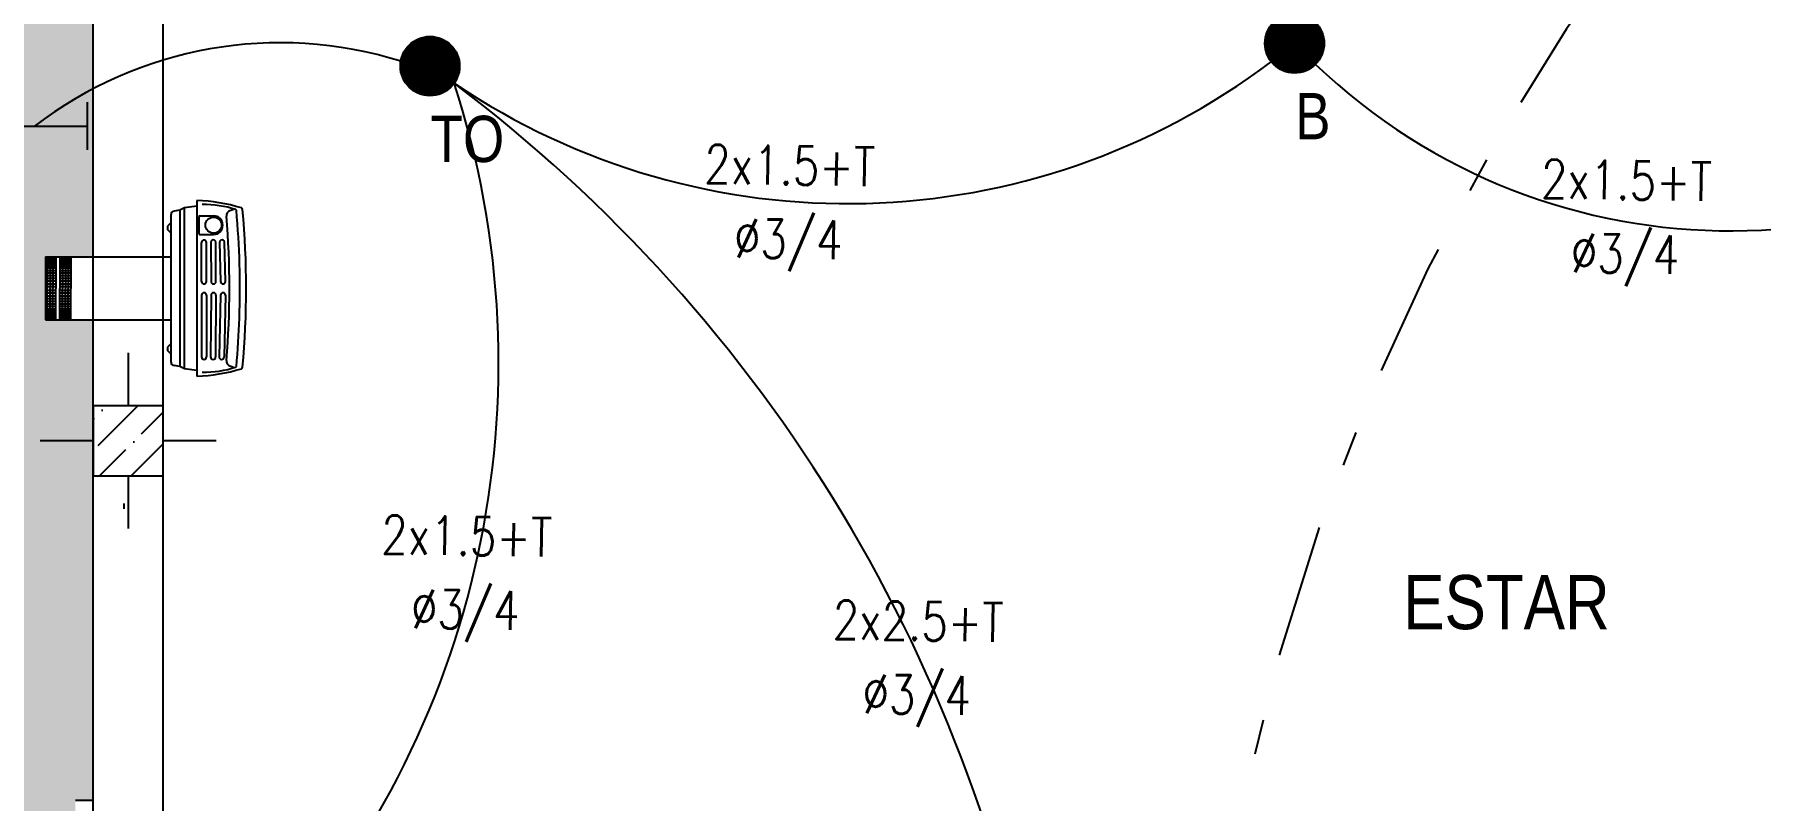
# Model space of a CAD drawing. Header units: millimetres. Extents: x 221 to 543, y -43 to 148.
# Drawn here: x 486.451 to 491.368, y 5.89 to 8.072 of the extents above; entities that cross this region are included whole.
import ezdxf
from ezdxf.enums import TextEntityAlignment as Align

# ---------------------------------------------------------------- set-up
doc = ezdxf.new("R2010")
doc.units = ezdxf.units.MM
doc.linetypes.add('DASHDOT', pattern=[25.4, 12.7, -6.35, 0, -6.35])
for name, color, linetype in [('10-INST-ELEC-SIMB', 1, 'Continuous'), ('10-INST-ELEC-TEXT', 7, 'Continuous'), ('10-SOLADOS', 15, 'Continuous'), ('calefactores', 1, 'Continuous'), ('electricidad de adad', 20, 'Continuous')]:
    doc.layers.add(name, color=color, linetype=linetype)
doc.styles.add('gardel', font='ARIALN.TTF')
doc.styles.add('NARROW', font='ARIALN.TTF')
doc.styles.add('ROMANS', font='romans.shx', dxfattribs={"width": 0.85})

# ---------------------------------------------------------------- blocks, each defined once
blk = doc.blocks.new('SEPLN504')
at = {"color": 0, "const_width": 0.169}
blk.add_lwpolyline([(-0.0819, 0.0121, 1), (0.0871, 0.0121, 1)], format="xyb", close=True, dxfattribs=at)
at = {"color": 0}
blk.add_circle((0.0026, 0.0121), 0.169, dxfattribs=at)
blk = doc.blocks.new('ELE-TEX')
at = {"style": 'ROMANS', "width": 0.8}
for tag, p in [('COND', (0.0042, 0.1619)), ('CANO', (0.0042, -0.1601))]:
    blk.add_attdef(tag, text='', height=0.2, dxfattribs=at).set_placement(p, align=Align.MIDDLE)

msp = doc.modelspace()

# ---------------------------------------------------------------- hatches: boundary and pattern name
h = msp.add_hatch()
h.set_pattern_fill('AR-CONC', color=252, scale=0.002, style=0)
h.set_pattern_definition([(50, (204.8708, -80.8872), (0.36436934, -0.03187817), [0.0381, -0.4191]), (355, (204.8708, -80.8872), (-0.07048565, 0.3821133), [0.03048, -0.33528]), (100.451, (204.90116, -80.88986), (0.293885, 0.35023338), [0.03238, -0.35618]), (46.1842, (204.8708, -80.7856), (0.5421581, -0.08408466), [0.05715, -0.62865]), (96.6356, (204.91597, -80.7926), (0.4748085, 0.4948511), [0.04857, -0.53427]), (351.184, (204.8708, -80.7856), (0.4748092, 0.4948502), [0.04572, -0.50292]), (21, (204.9216, -80.811), (0.30322976, -0.20453104), [0.0381, -0.4191]), (326, (204.9216, -80.811), (0.12360406, 0.36837593), [0.03048, -0.33528]), (71.4514, (204.94686, -80.82805), (0.426833, 0.1638457), [0.03238, -0.35618]), (37.5, (204.87079, -80.8872), (0.006177207, 0.16911008), [0, -0.331216, 0, -0.34036, 0, -0.33655]), (7.5, (204.8708, -80.8872), (0.13363933, 0.20036115), [0, -0.194056, 0, -0.323596, 0, -0.12827]), (327.5, (204.75751, -80.8872), (0.27118119, -0.01145749), [0, -0.127, 0, -0.39624, 0, -0.52578]), (317.5, (204.7067, -80.8872), (0.29625836, 0.05085298), [0, -0.1651, 0, -0.263144, 0, -0.37338])])
h.paths.add_polyline_path([(486.6173, 13.2037), (486.5673, 13.2037), (486.5673, 14.8037), (486.6173, 14.8037), (486.6173, 15.0856), (486.0173, 15.0856), (486.0173, 5.1356), (486.6173, 5.1356), (486.6173, 5.1904), (486.5673, 5.1904), (486.5673, 5.8904), (486.6173, 5.8904), (486.6173, 5.9453), (486.6173, 6.7453), (486.6173, 7.259), (486.482, 7.259), (486.482, 7.439), (486.6173, 7.439), (486.6173, 8.1503), (486.5673, 8.1503), (486.5673, 9.7503), (486.6173, 9.7503), (486.6173, 10.3217), (486.5673, 10.3217), (486.5673, 11.9217), (486.6173, 11.9217)])
h.paths.add_polyline_path([(495.6707, -2.8644), (495.4707, -2.8644), (495.3704, -2.8644), (495.3704, -2.9144), (493.7704, -2.9144), (493.7704, -2.8644), (493.4377, -2.8644), (492.6377, -2.8644), (492.3317, -2.8644), (491.7265, -2.8644), (491.7265, -2.9144), (490.1265, -2.9144), (490.1265, -2.8644), (489.4457, -2.8644), (489.1579, -2.5766), (487.8834, -1.3021), (487.5783, -0.997), (487.5425, -1.0319), (486.5673, -0.0567), (486.5673, 3.1614), (486.6173, 3.1614), (486.6173, 4.2912), (486.5673, 4.2912), (486.5673, 4.6912), (486.6173, 4.6912), (486.6173, 5.1356), (486.0173, 5.1356), (486.0173, -0.2845), (489.1972, -3.4644), (495.6707, -3.4644)])
h.paths.add_polyline_path([(494.7344, -3.5788), (494.7344, -3.1501), (494.9625, -3.1501), (494.9625, -3.5788)], flags=9)
h.paths.add_polyline_path([(490.374, -3.3774), (491.5792, -3.3774), (491.5792, -3.1462), (490.374, -3.1462)], flags=24)
h.paths.add_polyline_path([(489.4923, -3.3774), (490.2957, -3.3774), (490.2957, -3.1462), (489.4923, -3.1462)], flags=24)
h.paths.add_polyline_path([(486.2339, 4.3766), (486.5273, 4.3766), (486.5273, 4.6088), (486.2339, 4.6088)], flags=24)
h.paths.add_polyline_path([(486.3803, 8.8481), (486.3803, 10.0533), (486.1491, 10.0533), (486.1491, 8.8481)], flags=24)
h.paths.add_polyline_path([(486.3803, 7.9664), (486.3803, 8.7698), (486.1491, 8.7698), (486.1491, 7.9664)], flags=24)
h.paths.add_polyline_path([(485.6773, 5.3651), (486.5909, 5.3651), (486.5909, 5.6043), (485.6773, 5.6043)], flags=9)
h.paths.add_polyline_path([(486.3313, 6.2479), (486.6259, 6.2479), (486.6259, 6.484), (486.3313, 6.484)], flags=9)
h = msp.add_hatch()
h.set_pattern_fill('ANSI36', color=252, scale=0.02, style=0)
h.set_pattern_definition([(45, (195.02079, -119.83303), (0.03367596, 0.123478522), [0.15875, -0.03175, 0, -0.03175])])
h.paths.add_polyline_path([(486.8173, 7.0151), (486.6173, 7.0151), (486.6173, 6.8151), (486.8173, 6.8151)])

# ---------------------------------------------------------------- linework, layer by layer
at = {"color": 4}
for p, q in [((486.6173, 6.7453), (486.6173, 8.2003)), ((486.8173, 6.9651), (486.8173, 8.2003)), ((486.8173, 5.9453), (486.8173, 6.8151)), ((486.6173, 5.8404), (486.6173, 6.7453)), ((486.8173, 5.8404), (486.8173, 5.9453))]:
    msp.add_line(p, q, dxfattribs=at)
at = {"color": 251}
for p, q in [((486.7173, 7.1653), (486.7173, 7.0151)), ((486.6173, 6.9151), (486.4671, 6.9151)), ((486.9682, 6.9151), (486.818, 6.9151)), ((486.7173, 6.8151), (486.7173, 6.6648))]:
    msp.add_line(p, q, dxfattribs=at)
for p, q in [((486.6173, 7.0151), (486.8173, 7.0151)), ((486.6173, 7.0151), (486.6173, 6.8151)), ((486.8173, 6.8151), (486.8173, 7.0151)), ((486.6173, 6.8151), (486.8173, 6.8151)), ((486.706, 6.7213), (486.706, 6.7363)), ((486.6173, 5.8904), (486.5673, 5.8904))]:
    msp.add_line(p, q)
at = {"color": 252}
msp.add_line((486.8173, 6.7363), (486.8173, 6.7453), dxfattribs=at)
at = {"layer": '10-INST-ELEC-SIMB', "color": 180, "linetype": 'DASHDOT', "ltscale": 0.03}
msp.add_arc((496.0746, 4.5954), 6.3134, 113.89508, 171.75951, dxfattribs=at)
at = {"layer": '10-INST-ELEC-TEXT', "color": 10, "ltscale": 20}
for centre, radius, start, end in [((487.1502, 6.899), 1.1494, 72.5923, 127.4852), ((488.7674, 9.5939), 2.0036, 235.9798, 307.034), ((491.2823, 9.2236), 1.7108, 226.2909, 314.2473), ((485.2009, 7.137), 2.5719, 317.3593, 18.0344), ((485.0321, 4.4631), 4.3447, 9.2305, 53.0061)]:
    msp.add_arc(centre, radius, start, end, dxfattribs=at)
at = {"layer": 'calefactores', "color": 0, "linetype": 'Continuous', "ltscale": 0.2}
for p, q in [((486.8777, 7.5787), (486.8647, 7.5712)), ((486.9127, 7.583), (486.8777, 7.5787)), ((486.8777, 7.1193), (486.8777, 7.5787)), ((486.9127, 7.599), (486.9127, 7.099)), ((486.8397, 7.5365), (486.8297, 7.5265)), ((486.8297, 7.5265), (486.8297, 7.5165)), ((486.8397, 7.1388), (486.8397, 7.5593)), ((486.8647, 7.5712), (486.8485, 7.5692)), ((486.8657, 7.1263), (486.8657, 7.5718)), ((486.9192, 7.5535), (486.9192, 7.5045)), ((486.9212, 7.5555), (486.9607, 7.5555)), ((486.8397, 7.5065), (486.8297, 7.5165)), ((486.9212, 7.5025), (486.9607, 7.5025)), ((486.9267, 7.3685), (486.9267, 7.4795)), ((486.9407, 7.3685), (486.9407, 7.4795)), ((486.9529, 7.4797), (486.9537, 7.3685)), ((486.9677, 7.3686), (486.9669, 7.4798)), ((486.9781, 7.4803), (486.9807, 7.3684)), ((486.9947, 7.3687), (486.9921, 7.4806)), ((486.9267, 7.3295), (486.9267, 7.1535)), ((486.9407, 7.3295), (486.9407, 7.1535)), ((486.9537, 7.3296), (486.9525, 7.1536)), ((486.9677, 7.3295), (486.9665, 7.1535)), ((486.9807, 7.3297), (486.9767, 7.1537)), ((486.9947, 7.3294), (486.9907, 7.1534)), ((486.8397, 7.1915), (486.8297, 7.1815)), ((486.8297, 7.1815), (486.8297, 7.1715)), ((486.8397, 7.1615), (486.8297, 7.1715)), ((486.8647, 7.1268), (486.8485, 7.1288)), ((486.8777, 7.1193), (486.8647, 7.1268)), ((486.9127, 7.115), (486.8777, 7.1193))]:
    msp.add_line(p, q, dxfattribs=at)
at = {"layer": 'calefactores', "color": 251, "linetype": 'Continuous', "ltscale": 0.2}
for p, q in [((486.482, 7.439), (486.482, 7.259)), ((486.482, 7.439), (486.8397, 7.439)), ((486.487, 7.439), (486.487, 7.349)), ((486.487, 7.437), (486.511, 7.437)), ((486.487, 7.435), (486.511, 7.435)), ((486.487, 7.433), (486.511, 7.433)), ((486.487, 7.43), (486.511, 7.43)), ((486.487, 7.426), (486.511, 7.426)), ((486.495, 7.439), (486.495, 7.349)), ((486.503, 7.439), (486.503, 7.349)), ((486.511, 7.439), (486.511, 7.349)), ((486.5225, 7.439), (486.5225, 7.349)), ((486.5225, 7.437), (486.5545, 7.437)), ((486.5225, 7.435), (486.5545, 7.435)), ((486.5225, 7.433), (486.5545, 7.433)), ((486.5225, 7.43), (486.5545, 7.43)), ((486.5225, 7.426), (486.5545, 7.426)), ((486.5305, 7.439), (486.5305, 7.349)), ((486.5385, 7.439), (486.5385, 7.349)), ((486.5465, 7.439), (486.5465, 7.349)), ((486.5545, 7.439), (486.5545, 7.349)), ((486.487, 7.422), (486.511, 7.422)), ((486.487, 7.417), (486.511, 7.417)), ((486.487, 7.412), (486.511, 7.412)), ((486.487, 7.407), (486.511, 7.407)), ((486.487, 7.4), (486.511, 7.4)), ((486.487, 7.393), (486.511, 7.393)), ((486.487, 7.386), (486.511, 7.386)), ((486.487, 7.378), (486.511, 7.378)), ((486.5225, 7.422), (486.5545, 7.422)), ((486.5225, 7.417), (486.5545, 7.417)), ((486.5225, 7.412), (486.5545, 7.412)), ((486.5225, 7.407), (486.5545, 7.407)), ((486.5225, 7.4), (486.5545, 7.4)), ((486.5225, 7.393), (486.5545, 7.393)), ((486.5225, 7.386), (486.5545, 7.386)), ((486.5225, 7.378), (486.5545, 7.378)), ((486.487, 7.37), (486.511, 7.37)), ((486.487, 7.362), (486.511, 7.362)), ((486.487, 7.354), (486.511, 7.354)), ((486.487, 7.259), (486.487, 7.349)), ((486.487, 7.344), (486.511, 7.344)), ((486.487, 7.336), (486.511, 7.336)), ((486.487, 7.328), (486.511, 7.328)), ((486.495, 7.259), (486.495, 7.349)), ((486.503, 7.259), (486.503, 7.349)), ((486.511, 7.259), (486.511, 7.349)), ((486.5225, 7.37), (486.5545, 7.37)), ((486.5225, 7.362), (486.5545, 7.362)), ((486.5225, 7.354), (486.5545, 7.354)), ((486.5225, 7.259), (486.5225, 7.349)), ((486.5225, 7.344), (486.5545, 7.344)), ((486.5225, 7.336), (486.5545, 7.336)), ((486.5225, 7.328), (486.5545, 7.328)), ((486.5305, 7.259), (486.5305, 7.349)), ((486.5385, 7.259), (486.5385, 7.349)), ((486.5465, 7.259), (486.5465, 7.349)), ((486.5545, 7.259), (486.5545, 7.349)), ((486.487, 7.32), (486.511, 7.32)), ((486.487, 7.312), (486.511, 7.312)), ((486.487, 7.305), (486.511, 7.305)), ((486.487, 7.298), (486.511, 7.298)), ((486.487, 7.291), (486.511, 7.291)), ((486.487, 7.286), (486.511, 7.286)), ((486.487, 7.281), (486.511, 7.281)), ((486.5225, 7.32), (486.5545, 7.32)), ((486.5225, 7.312), (486.5545, 7.312)), ((486.5225, 7.305), (486.5545, 7.305)), ((486.5225, 7.298), (486.5545, 7.298)), ((486.5225, 7.291), (486.5545, 7.291)), ((486.5225, 7.286), (486.5545, 7.286)), ((486.5225, 7.281), (486.5545, 7.281)), ((486.482, 7.259), (486.8397, 7.259)), ((486.487, 7.276), (486.511, 7.276)), ((486.487, 7.272), (486.511, 7.272)), ((486.487, 7.268), (486.511, 7.268)), ((486.487, 7.265), (486.511, 7.265)), ((486.487, 7.263), (486.511, 7.263)), ((486.487, 7.261), (486.511, 7.261)), ((486.5225, 7.276), (486.5545, 7.276)), ((486.5225, 7.272), (486.5545, 7.272)), ((486.5225, 7.268), (486.5545, 7.268)), ((486.5225, 7.265), (486.5545, 7.265)), ((486.5225, 7.263), (486.5545, 7.263)), ((486.5225, 7.261), (486.5545, 7.261))]:
    msp.add_line(p, q, dxfattribs=at)
at = {"layer": 'calefactores', "color": 0, "linetype": 'Continuous', "ltscale": 0.2}
msp.add_circle((486.9607, 7.529), 0.023, dxfattribs=at)
for centre, radius, start, end in [((486.8957, 7.099), 0.4903, 88.0129, 88.0527), ((486.8957, 7.099), 0.5003, 73.2291, 88.0526), ((486.9286, 7.2736), 0.3146, 72.2488, 90.0008), ((487.0444, 7.4665), 0.1099, 104.2498, 109.6206), ((487.0239, 7.5713), 0.002, 5.0897, 72.2488), ((487.0386, 7.5732), 0.005, 5.1555, 73.2291), ((484.5537, 7.349), 2.5, 354.8445, 5.1555), ((486.8497, 7.5593), 0.01, 97, 180), ((486.9212, 7.5535), 0.002, 90, 180), ((486.9607, 7.529), 0.0265, 270, 90), ((487.0125, 7.5559), 0.015, 109.6206, 184.7751), ((484.5361, 7.349), 2.47, 355.2249, 4.7751), ((484.5283, 7.349), 2.5075, 358.0615, 5.0897), ((486.9212, 7.5045), 0.002, 180, 270), ((486.9337, 7.4795), 0.007, 0, 180), ((486.9599, 7.4797), 0.007, 0, 180.793), ((486.9599, 7.4797), 0.007, 0, 0.7934), ((486.9851, 7.4803), 0.007, 360, 182.6357), ((486.9337, 7.3685), 0.007, 180, 0), ((486.9337, 7.3295), 0.007, 0, 180), ((486.9607, 7.3685), 0.007, 180.3967, 0.3967), ((486.9607, 7.3295), 0.007, 359.6033, 179.6033), ((486.9877, 7.3685), 0.007, 181.3197, 1.3197), ((486.9877, 7.3295), 0.007, 358.6803, 178.6803), ((484.5283, 7.349), 2.5075, 354.9103, 358.0615), ((486.8497, 7.1388), 0.01, 180, 263), ((486.9337, 7.1535), 0.007, 180, 0), ((486.9595, 7.1535), 0.007, 179.6033, 359.6033), ((486.9837, 7.1536), 0.007, 178.6803, 358.6803), ((487.0125, 7.1421), 0.015, 175.2249, 250.3794), ((486.8957, 7.599), 0.5003, 271.9474, 286.7709), ((486.9286, 7.4244), 0.3146, 269.9992, 287.7512), ((487.0444, 7.2315), 0.1099, 250.3794, 255.7502), ((487.0239, 7.1267), 0.002, 287.7512, 354.9103), ((487.0386, 7.1248), 0.005, 286.7709, 354.8445)]:
    msp.add_arc(centre, radius, start, end, dxfattribs=at)
at = {"layer": 'electricidad de adad', "color": 0}
for p, q in [((486.6014, 7.7432), (486.6014, 7.8788)), ((486.3807, 7.811), (486.6014, 7.811))]:
    msp.add_line(p, q, dxfattribs=at)

# ---------------------------------------------------------------- block references
at = {"layer": '10-INST-ELEC-SIMB', "color": 0, "xscale": 0.5, "yscale": 0.5, "zscale": 0.5}
for p in [(490.0392, 8.0407), (487.5761, 7.9759)]:
    msp.add_blockref('SEPLN504', p, dxfattribs=at)
at = {"layer": '10-INST-ELEC-TEXT', "ltscale": 20}
ref = msp.add_blockref('ELE-TEX', (488.5973, 7.5897), dxfattribs=dict(at, xscale=0.6756479999999314, yscale=0.6756479999999314, zscale=0.6756479999999314, rotation=358.9926428918059))
ref.add_attrib('COND', '2x1.5+T', dxfattribs={"layer": '0', "height": 0.11, "rotation": 358.9926, "style": 'ROMANS', "width": 0.8}).set_placement((488.602, 7.699), align=Align.MIDDLE)
ref.add_attrib('CANO', '%%C3/4', dxfattribs={"layer": '0', "height": 0.11, "rotation": 358.9926, "style": 'ROMANS', "width": 0.8}).set_placement((488.5982, 7.4815), align=Align.MIDDLE)
ref = msp.add_blockref('ELE-TEX', (490.9813, 7.5475), dxfattribs=dict(at, xscale=0.6756479999999314, yscale=0.6756479999999314, zscale=0.6756479999999314, rotation=358.9926428918059))
ref.add_attrib('COND', '2x1.5+T', dxfattribs={"layer": '0', "height": 0.11, "rotation": 358.9926, "style": 'ROMANS', "width": 0.8}).set_placement((490.986, 7.6568), align=Align.MIDDLE)
ref.add_attrib('CANO', '%%C3/4', dxfattribs={"layer": '0', "height": 0.11, "rotation": 358.9926, "style": 'ROMANS', "width": 0.8}).set_placement((490.9822, 7.4393), align=Align.MIDDLE)
ref = msp.add_blockref('ELE-TEX', (487.6771, 6.5343), dxfattribs=dict(at, xscale=0.6756479999999314, yscale=0.6756479999999314, zscale=0.6756479999999314, rotation=358.9926428918059))
ref.add_attrib('COND', '2x1.5+T', dxfattribs={"layer": '0', "height": 0.11, "rotation": 358.9926, "style": 'ROMANS', "width": 0.8}).set_placement((487.6818, 6.6436), align=Align.MIDDLE)
ref.add_attrib('CANO', '%%C3/4', dxfattribs={"layer": '0', "height": 0.11, "rotation": 358.9926, "style": 'ROMANS', "width": 0.8}).set_placement((487.678, 6.4261), align=Align.MIDDLE)
ref = msp.add_blockref('ELE-TEX', (488.9633, 6.2919), dxfattribs=dict(at, xscale=0.6756479999999314, yscale=0.6756479999999314, zscale=0.6756479999999314, rotation=358.9926428918059))
ref.add_attrib('COND', '2x2.5+T', dxfattribs={"layer": '0', "height": 0.11, "rotation": 358.9926, "style": 'ROMANS', "width": 0.8}).set_placement((488.9681, 6.4012), align=Align.MIDDLE)
ref.add_attrib('CANO', '%%C3/4', dxfattribs={"layer": '0', "height": 0.11, "rotation": 358.9926, "style": 'ROMANS', "width": 0.8}).set_placement((488.9642, 6.1837), align=Align.MIDDLE)

# ---------------------------------------------------------------- texts
at = {"style": 'NARROW'}
for s, height, p in [('B', 0.1318, (490.0423, 7.7734, 2.4109)), ('TO', 0.13185, (487.5791, 7.7086, 2.4109))]:
    msp.add_text(s, height=height, dxfattribs=at).set_placement(p)
at = {"layer": '10-SOLADOS', "color": 7, "ltscale": 0.1, "style": 'gardel'}
msp.add_attdef('ESTAR', text='', height=0.1541, dxfattribs=at).set_placement((490.6443, 6.4554), align=Align.MIDDLE)

doc.saveas('drawing.dxf')
